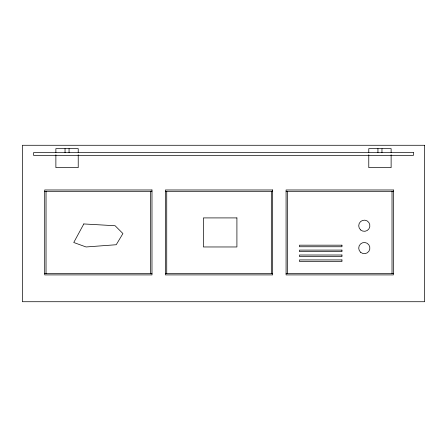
<?xml version="1.0" encoding="UTF-8"?>
<svg xmlns="http://www.w3.org/2000/svg" width="447" height="447" viewBox="0 0 447 447"><rect width="100%" height="100%" fill="white"/><g stroke="black" fill="none" stroke-linecap="round" stroke-linejoin="round"><path stroke-width="0.67" d="M382.045 148.627L391.125 148.627L391.125 152.701M44.7 191.316L151.98 191.316M165.39 191.316L272.67 191.316M286.08 191.316L393.36 191.316M44.7 273.564L151.98 273.564M165.39 273.564L272.67 273.564M286.08 273.564L393.36 273.564M392.019 191.316L392.019 273.564M391.125 154.735L391.125 167.625L368.775 167.625L368.775 154.735M381.962 152.65L381.962 148.627L368.775 148.627L368.775 152.701M377.938 148.627L377.938 152.65M287.421 191.316L287.421 273.564M271.329 191.316L271.329 273.564M166.731 191.316L166.731 273.564M150.639 191.316L150.639 273.564M78.225 152.701L78.225 148.627L55.875 148.627L55.875 152.701M78.225 154.735L78.225 167.625L55.875 167.625L55.875 154.735M69.061 148.627L69.061 152.65M65.038 148.627L65.038 152.65M46.041 191.316L46.041 273.564M83.812 223.947L73.755 242.497L86.047 246.967L116.22 244.732L122.925 233.557L115.102 225.735L83.812 223.947M424.65 145.275L22.35 145.275L22.35 301.725L424.65 301.725L424.65 145.275M413.475 152.65L33.525 152.65L33.525 155.332L413.475 155.332L413.475 152.65M151.98 189.975L44.7 189.975L44.7 274.905L151.98 274.905L151.98 189.975M272.67 189.975L165.39 189.975L165.39 274.905L272.67 274.905L272.67 189.975M393.36 189.975L286.08 189.975L286.08 274.905L393.36 274.905L393.36 189.975M236.91 217.912L203.385 217.912L203.385 246.967L236.91 246.967L236.91 217.912M341.955 245.179L299.49 245.179L299.49 246.744L341.955 246.744L341.955 245.179M341.955 250.096L299.49 250.096L299.49 251.661L341.955 251.661L341.955 250.096M341.955 255.013L299.49 255.013L299.49 256.578L341.955 256.578L341.955 255.013M341.955 259.93L299.49 259.93L299.49 261.495L341.955 261.495L341.955 259.93M360.623 229.937A5.587 5.587 0 0 0 369.786 226.825A5.587 5.587 0 0 0 362.511 220.444A5.587 5.587 0 0 0 360.623 229.937M360.623 252.287A5.587 5.587 0 0 0 369.786 249.175A5.587 5.587 0 0 0 362.511 242.794A5.587 5.587 0 0 0 360.623 252.287"/></g></svg>
